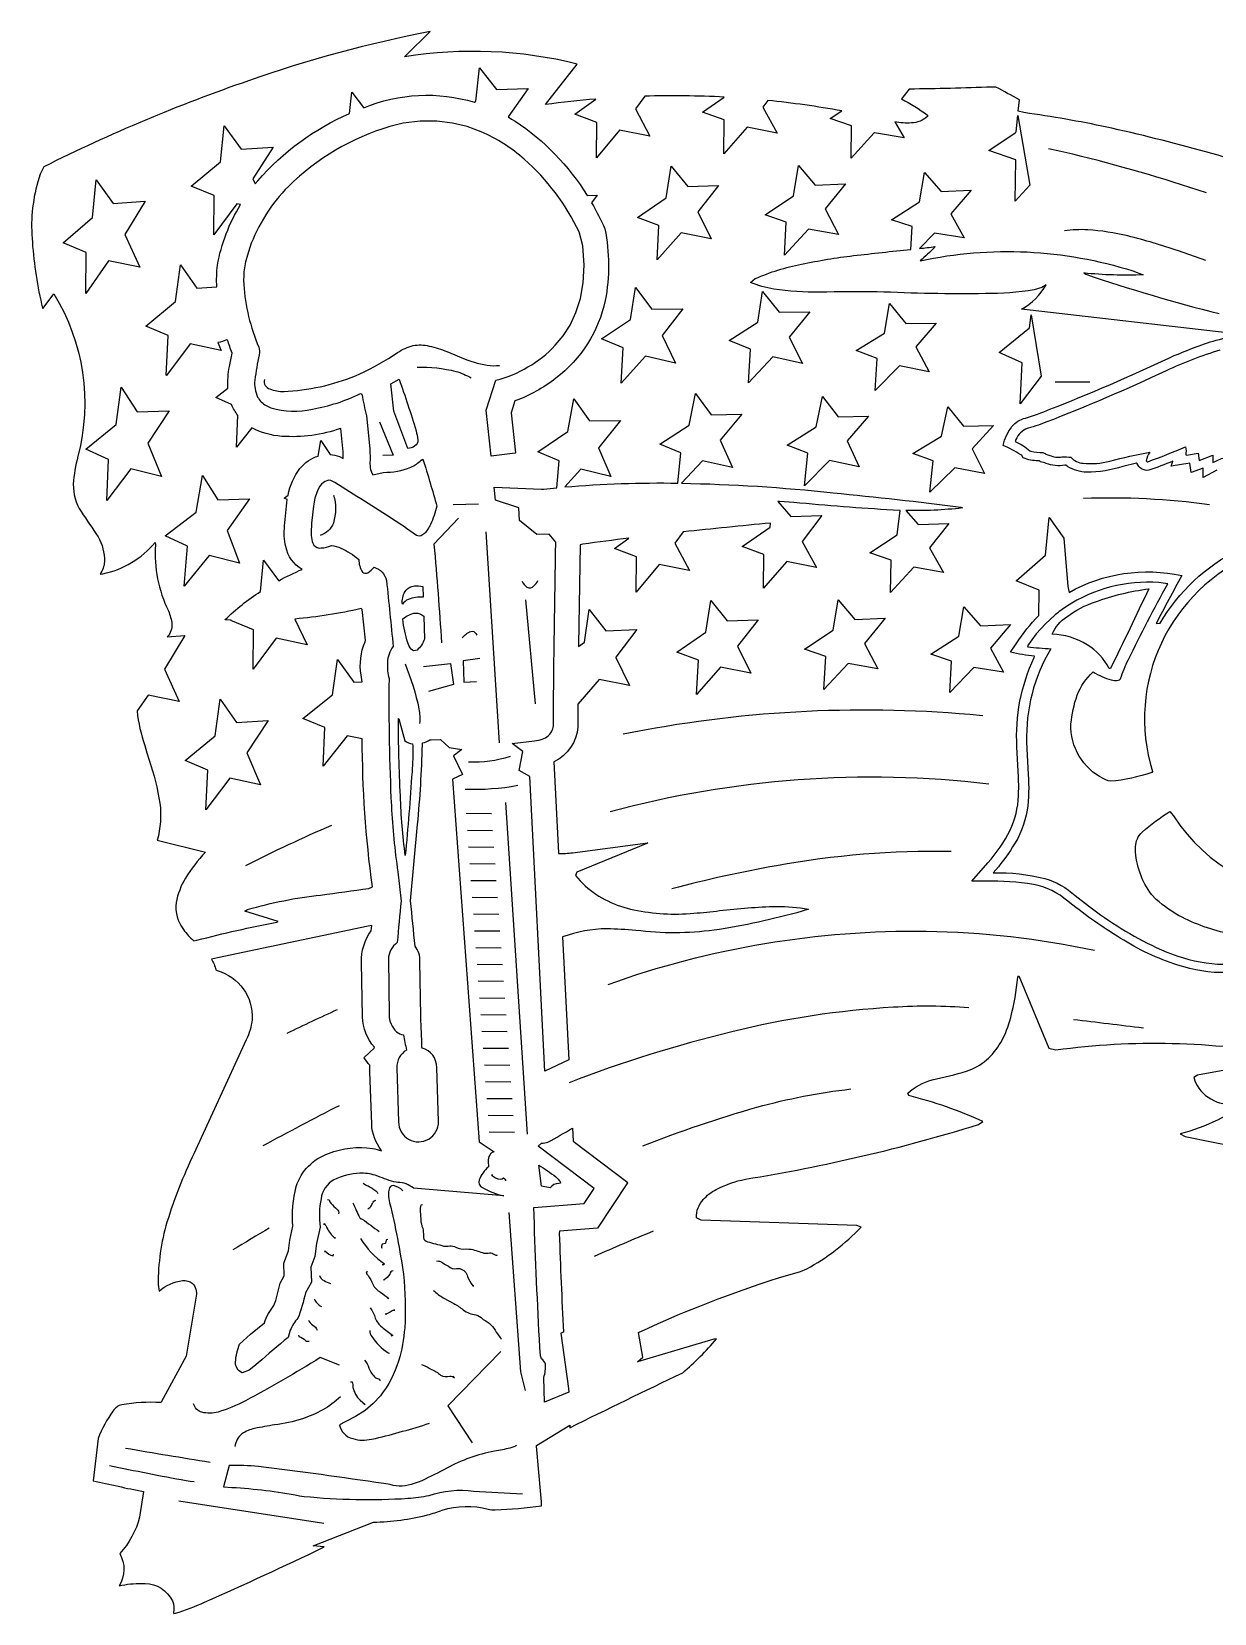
# Model space of a CAD drawing. Extents: x 2 to 38.5, y 1 to 44.3.
# Drawn here: x 2.05 to 17.69, y 23.34 to 44.25 of the extents above; entities that cross this region are included whole.
import ezdxf

# ---------------------------------------------------------------- set-up
doc = ezdxf.new("R2010")
doc.units = 0
doc.linetypes.add('0', pattern=[0])
doc.layers.add('1', color=7, linetype='0')

msp = doc.modelspace()

# ---------------------------------------------------------------- linework, layer by layer
at = {"layer": '1'}
for p, q in [((15.581106, 39.620358), (16.039486, 39.620358)), ((7.623903, 37.99847), (7.957087, 38.009548)), ((8.052858, 37.637508), (8.229053, 34.849865)), ((8.712189, 35.366299), (8.583139, 36.737896)), ((7.793173, 33.917767), (8.127647, 33.914181)), ((8.315689, 34.059917), (8.600527, 29.678097)), ((7.809267, 33.696133), (8.14374, 33.692562)), ((7.82536, 33.474483), (8.159819, 33.470913)), ((7.841453, 33.25285), (8.175919, 33.249264)), ((7.857532, 33.031216), (8.192005, 33.027645)), ((7.873618, 32.809566), (8.208092, 32.805996)), ((7.889718, 32.587933), (8.224186, 32.584362)), ((7.905804, 32.366299), (8.240271, 32.362728)), ((7.921897, 32.14465), (8.256365, 32.141079)), ((7.937991, 31.923016), (8.272449, 31.919445)), ((7.954076, 31.701366), (8.288549, 31.697811)), ((7.970163, 31.479733), (8.304636, 31.476162)), ((7.986248, 31.258099), (8.320715, 31.254528)), ((8.002348, 31.036449), (8.336807, 31.032894)), ((8.018435, 30.814816), (8.3529, 30.811245)), ((8.034521, 30.593166), (8.368994, 30.589611)), ((8.050613, 30.371548), (8.38508, 30.367977)), ((8.0667, 30.149914), (8.401165, 30.146328)), ((8.082792, 29.928265), (8.417259, 29.924694)), ((8.098879, 29.706631), (8.433344, 29.703045)), ((3.996614, 24.827206), (5.913473, 24.535519))]:
    msp.add_line(p, q, dxfattribs=at)
for points in [[(18.95756, 42.241421, 0.024671), (16.332863, 42.973534, 0.018613), (15.241391, 43.169895), (15.167493, 43.182819), (15.093927, 43.197521), (15.108543, 43.348583, 0.010254), (14.796015, 43.518139), (14.742311, 43.518414, -0.00823), (13.652262, 43.491695), (13.548773, 43.361324, -0.0448), (13.892776, 43.14587), (13.894129, 43.128902, -0.176547), (13.680955, 43.044651, -0.073366), (13.460287, 43.057629), (13.583832, 42.844982), (13.191618, 42.914425), (13.189701, 42.914104), (12.882895, 42.578564), (12.888748, 43.005245), (12.607088, 43.101482), (12.759287, 43.202465, 0.020567), (11.780728, 43.340603), (11.715059, 43.254192), (11.904289, 42.910748), (11.507433, 42.986629), (11.200752, 42.636822), (11.20686, 43.083065), (10.919964, 43.186855), (11.206983, 43.384838, 0.021167), (10.154147, 43.396923), (10.031939, 43.228878), (10.223129, 42.867413), (9.823246, 42.948254), (9.516939, 42.583614), (9.52317, 43.049175), (9.231661, 43.159542), (9.508424, 43.358578, 0.016048), (8.844276, 43.287029), (9.26129, 43.822247, 0.101846), (6.980399, 43.916637), (6.997127, 43.935452), (7.317688, 44.25082, 0.037506), (4.916738, 43.601627, 0.033101), (2.209427, 42.463634), (2.162313, 42.368465), (2.127966, 42.267452, 0.090003), (2.057421, 41.467339, 0.041197), (2.192277, 40.593334), (2.202453, 40.593899), (2.342853, 40.783566, -0.205246), (2.659725, 38.63744, 0.046065), (2.599315, 38.269749, 0.149272), (2.702591, 37.905483, -0.004066), (2.926359, 37.574131, -0.133227), (3.011425, 37.243507, -0.136587), (2.952191, 37.080288), (2.989802, 37.083202, 0.168771), (3.681053, 37.497845), (3.684614, 37.46542, 0.128276), (3.856139, 36.594116, -0.06128), (3.903831, 36.418846, -0.20163), (3.842355, 36.249477), (4.072344, 36.26614), (3.804076, 35.825191), (4.000823, 35.393795), (3.58932, 35.479397), (3.442293, 35.271221, 0.051851), (3.543181, 34.812466), (3.572961, 34.715496), (3.603173, 34.618664, -0.043692), (3.744024, 34.050755, -0.096634), (3.709211, 33.561504), (4.345562, 33.403561, 0.047992), (4.081059, 33.059513, 0.091573), (3.959468, 32.736912, 0.198003), (4.055987, 32.38031, 0.064914), (4.192029, 32.233822), (4.234589, 32.238979, -0.020633), (5.291427, 32.476727), (5.306218, 32.487286), (4.866412, 32.625805), (4.904169, 32.646008, -0.044513), (5.869695, 32.8363, 0.002242), (6.506378, 32.925762), (6.553446, 32.947418, -0.032865), (6.419759, 34.900356), (6.21988, 34.943066), (5.902811, 34.541988), (5.926997, 35.050381), (5.633264, 35.171688), (5.632864, 35.172649), (6.026227, 35.482418), (6.091932, 35.951458), (6.307403, 35.649837), (6.418915, 35.655926), (6.403775, 35.744152, -0.141605), (6.457465, 36.185436), (6.462583, 36.205685), (6.420391, 36.610058), (6.40523, 36.624096, -0.035077), (5.529989, 36.486309), (5.690348, 36.145947), (5.281518, 36.233059), (4.977682, 35.82098), (4.983813, 36.342281), (4.681551, 36.466442), (4.685945, 36.470058), (4.607847, 36.474529), (4.606557, 36.477749, -0.050456), (5.073496, 36.850124), (5.115016, 37.262432), (5.312521, 36.994762), (5.31541, 36.993008, -0.02043), (5.625356, 37.142559, -0.217191), (5.409232, 37.443974, -0.089945), (5.392927, 37.716198, -0.018725), (5.428464, 38.063839), (5.385239, 38.083767), (5.439748, 38.124172, -0.114339), (5.593908, 38.475845, -0.138586), (5.835118, 38.640911), (5.87151, 38.847652), (5.995008, 38.659756, -0.053417), (6.120411, 38.636578), (6.167425, 38.609249), (6.165238, 38.694836), (6.135949, 39.005276, -0.099181), (5.355698, 38.900585, -0.105795), (4.958125, 39.014141), (4.755927, 38.758953), (4.77552, 39.17503, -0.062433), (4.691267, 39.321224), (4.48333, 39.416332), (4.643401, 39.539379, -0.061063), (4.663906, 39.825832), (4.699517, 40.002132, -0.010564), (4.637276, 40.174145), (4.631229, 40.177227, -0.037919), (4.508498, 40.140133), (4.553051, 40.036129), (4.145307, 40.123333), (4.143496, 40.12228), (3.82943, 39.70686), (3.828782, 39.707409), (3.853338, 40.230831), (3.852613, 40.232449), (3.556024, 40.357098), (3.556214, 40.358227), (3.951258, 40.682537), (3.952526, 40.684551), (4.018267, 41.169872), (4.233403, 40.860271), (4.496626, 40.876873, -0.034353), (4.50352, 41.162426, -0.092389), (4.811192, 41.964367), (4.759422, 41.97543), (4.455217, 41.563519), (4.461163, 42.084591), (4.15937, 42.208889), (4.544526, 42.527615), (4.592654, 43.004498), (4.818592, 42.698605), (5.23979, 42.722332), (4.972455, 42.302837), (5.003213, 42.237621), (5.038091, 42.279709, -0.11215), (6.25159, 43.167553), (6.281386, 43.451748), (6.438062, 43.24612), (6.441118, 43.245098, -0.172705), (7.902592, 43.317928), (7.920716, 43.331524), (7.968963, 43.772671), (8.196033, 43.484844), (8.611982, 43.500469), (8.348856, 43.123013), (8.394949, 43.095768), (8.440473, 43.067581, -0.108531), (9.393814, 42.084866), (9.527308, 42.09045), (9.451307, 41.988903, -0.029724), (9.62812, 41.643642, -0.097064), (9.63265, 40.698616, -0.180036), (8.978479, 39.667751, -0.079041), (8.438807, 39.368771), (8.388969, 39.213024), (8.443811, 38.681347), (8.442509, 38.680508), (8.12299, 38.639233), (8.059671, 39.247768), (8.185217, 39.641323, 0.139562), (8.972311, 40.104443), (9.074907, 40.228893), (9.166857, 40.372478), (9.244402, 40.536434), (9.303782, 40.721981), (9.341236, 40.93034), (9.353006, 41.162762), (9.335329, 41.420437), (9.288715, 41.603283, 0.098302), (8.562618, 42.563965, 0.076604), (7.992291, 42.927959), (7.807142, 42.995266), (7.611147, 43.042599), (7.404393, 43.067394), (7.186965, 43.067074), (6.958947, 43.039074), (6.783679, 42.996914, 0.121209), (5.443815, 42.205349, 0.108714), (4.931654, 41.396053), (4.877048, 41.209515), (4.853699, 41.07478), (4.851727, 41.01926), (4.851463, 40.963703), (4.852907, 40.908169, 0.08516), (5.052818, 40.079082, -0.123428), (5.056126, 39.980038, 0.015053), (4.998345, 39.644291, 0.133077), (5.036745, 39.420677, 0.143426), (5.148053, 39.308651), (5.212183, 39.279079, 0.128627), (5.760665, 39.259102, 0.065013), (6.397701, 39.465359), (6.415052, 39.456692, 0.021797), (6.477252, 39.171078), (6.519542, 38.735973), (6.525192, 38.586727, 0.17368), (6.559199, 38.393246), (6.697754, 38.425137, 0.102671), (7.062708, 38.492229, 0.083674), (7.199008, 38.586224), (7.222778, 38.59837, -0.0057), (7.406995, 37.975857, -0.042411), (7.323197, 37.735332, -0.060015), (7.243499, 37.617321), (7.21842, 37.597454, -0.276816), (7.135454, 37.591534, 0.01488), (6.787829, 37.827824, 0.007914), (6.005919, 38.318798, 0.222753), (5.905457, 38.288734, 0.148887), (5.828919, 38.182766, 0.076738), (5.775608, 37.97961), (5.753906, 37.787075, 0.046524), (5.747289, 37.562267, 0.105224), (5.779914, 37.463947, 0.273519), (5.877589, 37.425438, 0.094147), (6.011948, 37.457302, -0.108102), (6.13801, 37.422565, -0.063443), (6.374313, 37.274792, 0.14071), (6.422114, 37.106598, 0.347154), (6.492671, 37.09866, 0.056763), (6.575464, 37.169613, -0.281232), (6.740705, 36.99464, 0.001478), (6.829548, 36.122734, 0.165802), (6.752975, 35.909843, 0.085989), (6.774148, 35.69833, 0.014485), (6.804263, 34.015488, 0.02003), (6.889266, 33.144287), (6.911306, 32.95034), (6.932376, 32.756283, 0.00322), (6.883541, 32.210457, 0.245608), (6.766344, 31.988277), (6.776653, 31.254986, 0.217869), (6.872794, 31.028416, 0.123946), (6.964539, 30.987972, 0.013377), (7.004919, 30.788219, 0.26939), (6.876002, 30.553661), (6.899786, 29.839077, 1.008556), (7.427685, 29.842983), (7.403886, 30.559093, 0.336268), (7.211852, 30.814373), (7.207637, 30.827969, 0.012679), (7.19243, 31.221544), (7.193076, 31.235317), (7.182885, 31.963726, 0.174755), (7.11882, 32.161114, -0.001247), (7.058394, 32.761257), (7.150626, 33.770931, 0.018866), (7.214664, 34.823421), (7.21762, 34.847149, 0.05196), (7.312772, 34.886822), (7.329528, 34.888683), (7.453767, 34.892818), (7.568682, 34.785717), (7.736032, 34.763317), (7.62839, 34.676495), (7.74717, 34.429958), (7.61093, 34.370144), (7.965163, 29.573299), (8.163044, 29.441662, 0.248486), (8.105394, 29.398985, 0.158302), (8.08489, 29.313808), (8.086899, 29.244305, 0.11431), (7.96647, 29.073162, 0.394682), (8.008833, 28.971035, 0.086099), (8.293165, 28.862103), (7.095689, 28.96104, 0.189044), (6.890411, 29.037762), (6.868431, 29.039593, -0.042674), (6.626203, 29.121113), (6.588773, 29.132965, 0.091861), (6.387043, 29.159, 0.104042), (6.043768, 29.073437, 0.231448), (5.874503, 28.823488, 0.079747), (5.861989, 28.448116), (5.815553, 28.230465), (5.791984, 28.057125), (5.741292, 27.916317), (5.747383, 27.720959), (5.669356, 27.580517, -0.037366), (5.56877, 27.242535, 0.086262), (5.467987, 27.086498), (5.438592, 26.989132, 0.012099), (5.044493, 26.651848), (4.985678, 26.602795), (4.925831, 26.555004), (4.830236, 26.522274, -0.309985), (4.744301, 26.663296, -0.083665), (4.798337, 26.901821), (4.942673, 27.030453), (5.125698, 27.183666, -0.083454), (5.251897, 27.412624), (5.276771, 27.479443), (5.333564, 27.705227), (5.388247, 27.803722), (5.382773, 27.969326), (5.442487, 28.134441), (5.461667, 28.274456), (5.500556, 28.458172, -0.08059), (5.547484, 28.985098, -0.237966), (5.975324, 29.421539, -0.128452), (6.555171, 29.487747, -0.037216), (6.674121, 29.457119), (6.671437, 29.465816, -0.15509), (6.544544, 29.808224), (6.521422, 30.499889, -0.028556), (6.520707, 30.589275, -0.057528), (6.445702, 30.685925), (6.447742, 30.692745), (6.575428, 30.81274), (6.580594, 30.824291, -0.173319), (6.421054, 31.226498), (6.410221, 31.946758, -0.173078), (6.53921, 32.366222), (6.545068, 32.432796), (6.498939, 32.425777), (4.504362, 32.00906), (4.425075, 31.989315, -0.099545), (4.48167, 31.848827), (4.50011, 31.838406, -0.354838), (4.96404, 31.190426, -0.078521), (4.886841, 30.925426), (4.191876, 29.416561, 0.034685), (3.837622, 28.514311, 0.073448), (3.721579, 27.687801), (3.732622, 27.601742, -0.143282), (4.044774, 27.741512, -0.165589), (4.172375, 27.707088, -0.25714), (4.223778, 27.536312), (4.093583, 26.741268), (3.761907, 26.133205), (3.75324, 26.128841, 0.053798), (3.240272, 26.099194, 0.196478), (3.12378, 26.016582, 0.056036), (2.925725, 25.653683), (2.86094, 25.095682, 0.00794), (3.525619, 24.951702), (3.474921, 24.614635, -0.126538), (3.212883, 24.131496, -0.277671), (3.20484, 23.705074, -0.056197), (3.506307, 23.738468), (3.547166, 23.736134, -0.286463), (3.909858, 23.505274, -0.148982), (3.923435, 23.350033), (3.928563, 23.341625), (3.951744, 23.343349, 0.033185), (4.335448, 23.48959, 0.008199), (5.9076, 24.215403), (5.914059, 24.22308), (5.770023, 24.234676), (6.566897, 24.548153, 0.058936), (7.284489, 24.643871, 0.020423), (7.475912, 24.704693, -0.14929), (8.084957, 24.716951, 0.050399), (8.177225, 24.710552, 0.030991), (8.791697, 24.765041, 0.010173), (8.721807, 25.551647), (8.723406, 25.562725), (9.16358, 25.829967), (9.164972, 25.795574, -0.004645), (10.656494, 26.521067, 0.03867), (11.104027, 26.969326), (11.069889, 26.965923), (10.060993, 26.664822), (10.12896, 26.73048), (10.071122, 27.053066, -0.039012), (12.213215, 27.862957), (12.297123, 27.89465, 0.078858), (13.015524, 28.449017), (12.95924, 28.469463), (10.900051, 28.538448), (10.839113, 28.572201, -0.200223), (10.92901, 28.810545, -0.102992), (11.099533, 28.942715, -0.075308), (11.486082, 29.08102, 0.034997), (14.566445, 29.803234), (14.625727, 29.844433, 0.042831), (13.645985, 30.187328), (13.632074, 30.216625, -0.129186), (13.953938, 30.392727, 0.010959), (14.41077, 30.507931, 0.185733), (14.862041, 30.889326, 0.074259), (14.993742, 31.219238, 0.044954), (15.085972, 31.750256), (15.101358, 31.771206), (15.498928, 30.814541), (15.59211, 30.790462, -0.08002), (18.663498, 30.717693)], [(17.581306, 42.120602, 0.019948), (15.816327, 42.630009), (15.655966, 42.666595), (15.495113, 42.700954)], [(17.971439, 40.25526), (15.138651, 40.581768, 0.135808), (15.462681, 40.903866), (15.403717, 40.867611), (15.304068, 40.839001, -0.041645), (14.658461, 40.786983, -0.014493), (13.226805, 40.812496, 0.008248), (12.470199, 40.805088, -0.034782), (11.860036, 40.847637, -0.051844), (11.551737, 40.934887), (11.616508, 40.986187, -0.057041), (12.227683, 41.17527, -0.024743), (12.915771, 41.289501, -0.004274), (13.672723, 41.371807), (13.690538, 41.673214), (13.417097, 41.763241), (13.417381, 41.764339), (13.786861, 42.001949), (13.853418, 42.387814), (14.074011, 42.138561), (14.468567, 42.157162), (14.469124, 42.156231), (14.203373, 41.842495), (14.377989, 41.523998), (13.984434, 41.588711), (13.788198, 41.38493, 0.007765), (13.99258, 41.408672), (13.98737, 41.399258, -0.022904), (13.797796, 41.221584, -0.130696), (16.608727, 41.087048), (16.745502, 41.036068, -0.036017), (15.959192, 41.060299), (15.987446, 41.04353, 0.021582), (17.750319, 40.524837)], [(17.574276, 41.225689), (17.211388, 41.351498, 0.021427), (16.541777, 41.549805, 0.041888), (16.011497, 41.631859, 0.043055), (15.703466, 41.617504)], [(17.717485, 38.455181), (17.536743, 38.358135), (17.536457, 38.482403), (17.379757, 38.422115), (17.361399, 38.547924), (17.11586, 38.507061), (17.138145, 38.573864, -0.022753), (16.819448, 38.453014, -0.354834), (16.662964, 38.544994), (16.659121, 38.5453), (16.477055, 38.503567, -0.076936), (15.998603, 38.426369, -0.126868), (15.74695, 38.500683), (15.724424, 38.517696), (15.70892, 38.517773, -0.119934), (15.461816, 38.542, 0.065466), (15.387392, 38.56538), (15.374859, 38.577435), (15.357445, 38.579281, -0.119959), (15.160275, 38.618191), (15.140768, 38.64674), (15.126934, 38.657848, 0.026161), (14.8948, 38.781811, -0.10588), (15.009594, 39.030277, -0.157683), (15.18752, 39.142448, 0.02575), (15.50948, 39.258137, 0.017995), (17.08511, 39.936108, -0.027242), (17.669312, 40.16061, -0.049383), (18.016218, 40.225048, -0.033395)], [(5.12788, 39.651409, 0.433985), (5.197427, 39.527679, 0.113933), (5.386807, 39.495556), (5.439695, 39.496105, 0.085399), (6.387921, 39.726391, 0.035785), (6.886377, 40.00906, -0.085158), (7.094994, 40.100433, -0.112671), (7.305569, 40.093922, -0.054696), (7.538981, 40.021099), (7.780257, 39.923), (7.816195, 39.909012, 0.086653), (8.156466, 39.834953), (8.195524, 39.835587), (8.234499, 39.838223)], [(17.760803, 40.039761, 0.036728), (17.050905, 39.767773, -0.016794), (15.459832, 39.086201, -0.01775), (15.189486, 38.997616, 0.191345), (15.054, 38.832806, -0.08567), (15.246475, 38.709927), (15.258089, 38.703655, 0.033583), (15.417695, 38.686184, -0.111693), (15.45635, 38.666073), (15.510111, 38.648373, 0.134606), (15.670854, 38.627998, -0.066578), (15.790546, 38.623699, 0.197241), (15.952795, 38.545269, 0.08777), (16.303886, 38.57246, -0.021219), (16.83374, 38.693188, 0.112687), (16.785231, 38.578724, 0.44624), (16.807259, 38.564968, 0.01317), (17.306587, 38.762539, -0.102775), (17.307497, 38.654476), (17.317606, 38.653316), (17.473415, 38.679287), (17.487396, 38.581936), (17.668102, 38.651272), (17.668102, 38.554287, -0.051774), (17.822016, 38.619591)], [(7.146425, 39.817104, -0.064925), (7.658659, 39.759533, -0.059924), (7.85998, 39.674084)], [(6.040277, 38.125347, -0.139908), (6.039006, 37.754471, -0.23158), (5.863493, 37.591396)], [(7.690269, 37.818981), (7.368214, 37.474743, -0.006032), (7.467172, 36.171749)], [(17.84754, 31.81126, -0.086125), (17.202948, 31.911896, -0.06627), (16.44314, 32.2677, -0.030414), (15.776476, 32.733898), (15.747339, 32.754314, 0.141468), (15.293182, 32.976398, 0.049816), (14.668837, 33.018764), (14.574656, 33.018932), (14.480474, 33.018871), (14.692444, 33.262295, 0.062279), (14.987194, 33.695286, 0.101581), (15.095792, 34.147999, 0.032047), (15.096039, 34.396572), (15.076508, 34.795086, -0.127239), (15.30562, 35.975842), (15.310333, 35.995083, -0.031984), (14.992834, 36.047695), (15.067846, 36.160183, -0.05003), (15.365128, 36.534191), (15.368755, 36.866619), (15.064047, 36.992519), (15.452274, 37.331066), (15.500517, 37.827282), (15.695164, 37.556133), (15.748947, 36.917507), (15.764826, 36.83868, -0.184077), (17.256451, 37.060207, 0.005366), (16.916525, 36.42503), (16.969816, 36.4324, -0.144426), (18.003349, 37.400814)], [(18.217125, 37.345257, 0.387263), (16.869457, 34.469753), (16.860514, 34.456951, -0.061395), (16.314857, 34.341305), (16.281666, 34.348995), (16.252443, 34.359234), (16.217588, 34.37574, -0.290858), (15.790356, 35.098434, -0.056874), (15.872428, 35.47908, -0.117996), (16.084553, 35.785839, 0.057561), (16.321243, 35.680706, 0.080568), (16.415462, 35.675671), (16.432833, 35.681942), (16.446043, 35.696529, -0.03864), (16.550287, 35.949474, -0.012143), (17.069262, 36.953259), (17.011213, 36.961193), (16.952929, 36.967125, 0.165874), (15.731557, 36.651485, 0.024601), (15.581528, 36.54063), (15.453735, 36.423824), (15.330959, 36.288204), (15.214718, 36.132427), (15.218464, 36.118496, 0.0161), (15.525536, 36.092846, 0.144745), (15.204822, 34.856075), (15.225555, 34.431393, -0.050668), (15.211426, 33.959991, -0.104446), (15.018907, 33.472767, -0.04439), (14.762014, 33.130856, -0.067511), (15.446907, 33.055691, -0.115065), (15.846331, 32.829113), (16.023935, 32.695644, 0.053245), (16.918158, 32.143719), (17.059042, 32.083431), (17.203823, 32.030392, 0.079277), (17.806412, 31.922741)], [(8.533163, 36.986385, 0.124972), (8.596079, 36.906635, 0.353403), (8.690504, 36.925117, 0.084313), (8.741402, 36.993313)], [(7.742948, 36.236538, -0.134983), (7.855295, 36.323063, -0.311141), (7.922431, 36.295574), (7.936363, 36.270763)], [(6.985217, 35.892513, -0.048348), (7.169924, 35.297474, -0.057297), (7.17815, 35.106747)], [(14.627241, 35.205822), (14.454241, 35.222569, 0.071371), (9.870229, 34.963238)], [(17.945974, 32.311062, -0.068896), (17.259914, 32.542782, -0.060041), (16.917498, 32.779842), (16.855461, 32.843822, -0.151564), (16.642447, 33.443645), (16.644505, 33.475094, -0.203297), (16.732338, 33.669582, -0.041989), (17.096668, 33.940823), (17.144922, 33.88316, 0.253188), (19.113167, 32.811016)], [(14.205969, 33.411404, 0.050359), (11.895792, 33.223583, 0.022056), (10.51354, 32.919003)], [(9.670474, 31.656384, -0.089274), (13.875522, 32.360302, -0.048764), (16.10042, 32.106792)], [(14.441801, 31.344997, 0.038182), (13.443853, 31.353254, 0.047472), (11.308621, 31.028835, 0.032706), (9.154134, 30.356472)], [(18.747938, 30.689739), (17.462923, 30.45451), (17.416357, 30.424358), (17.433456, 30.369839), (17.457853, 30.318966, 0.33473), (18.052271, 30.089809)], [(10.127987, 29.521069, -0.023086), (11.638618, 30.033295, -0.037566), (12.878496, 30.273907)], [(18.166883, 30.147213, -0.114117), (17.234648, 29.682064), (17.300394, 29.646969), (17.650175, 29.573528, 0.033351), (20.513977, 29.229881, 0.013919)], [(8.14612, 29.134899), (8.129328, 29.135876, 0.182752), (8.245987, 29.081707), (8.269073, 29.086117), (8.286802, 29.099972, -0.199472), (8.315473, 29.057156)], [(6.957888, 28.928585, 0.132504), (6.833928, 28.997488, 0.388052), (6.774601, 28.947386, 0.124281), (6.771053, 28.820965), (6.78137, 28.768291, -0.026895), (6.962907, 27.824677, -0.043997), (6.981017, 27.117306, -0.052862), (6.899755, 26.677313, -0.091943), (6.659019, 26.217403), (6.565004, 26.115551), (6.456422, 26.023525), (6.33242, 25.942364), (6.192142, 25.873135), (6.117534, 25.834454, 0.29429), (6.293138, 25.651808, 0.133092), (6.543401, 25.644253), (6.592977, 25.653988, 0.018413), (7.310331, 25.855282)], [(6.432061, 29.03059, 0.101679), (6.497678, 28.991648, -0.031773), (6.598853, 28.92915), (6.61603, 28.910381), (6.625659, 28.889736)], [(5.961211, 28.812008), (5.983774, 28.807384), (5.99077, 28.78352, 0.090143), (6.066222, 28.70425), (6.085375, 28.685513, -0.290617), (6.106495, 28.622295)], [(6.296205, 28.76759, 0.006694), (6.386372, 28.570971, 0.196873), (6.420662, 28.553112, -0.006763), (6.642294, 28.389996)], [(6.493315, 28.690762, 0.241758), (6.539873, 28.732573, -0.008554), (6.574311, 28.789852), (6.585915, 28.799435), (6.600669, 28.805508)], [(7.214215, 28.742565), (7.192814, 28.737392, 0.082769), (7.185226, 28.661846), (7.192979, 28.549328, 0.071798), (7.219239, 28.431519), (7.223644, 28.408283, -0.019668), (7.229369, 28.309162, 0.298433), (7.281563, 28.253201, -0.005052), (7.497622, 28.196865, 0.096342), (7.575946, 28.200117, -0.13868), (7.656232, 28.181644, 0.124499), (7.795278, 28.158577), (7.828615, 28.157595), (7.861951, 28.156565, -0.022288), (8.028714, 28.102732, 0.109067), (8.101545, 28.108896, -0.222193), (8.166302, 28.084093, 0.204783), (8.209007, 28.080853)], [(5.916778, 28.477016), (5.914689, 28.49371, -0.139292), (5.952435, 28.43733, 0.110032), (6.063134, 28.29826), (6.061139, 28.315075)], [(6.395204, 28.298412, 0.098649), (6.713822, 27.960644, -0.176441), (6.68485, 27.946743)], [(6.757041, 28.28265), (6.738264, 28.277569), (6.734266, 28.274212), (6.726624, 28.23608), (6.720955, 28.229931), (6.682902, 28.220287, 0.235704), (6.677458, 28.168835)], [(5.928794, 28.116116), (5.92692, 28.131863, 0.153568), (6.035647, 28.068829), (6.040766, 28.092052)], [(6.493288, 27.856976), (6.469717, 27.850079, 0.153045), (6.49736, 27.80582, -0.078566), (6.558115, 27.69169, 0.144558), (6.663102, 27.586033, -0.008333), (6.77158, 27.503521), (6.755155, 27.504375)], [(6.826432, 27.868069, 0.32164), (6.784395, 27.827749, -0.176987), (6.700753, 27.751278), (6.719078, 27.753323)], [(7.40575, 27.998516, -0.189779), (7.453287, 27.990881, -0.067833), (7.517087, 27.953182), (7.558465, 27.92979, 0.237406), (7.666949, 27.900255), (7.688586, 27.900351), (7.710221, 27.89999, -0.252807), (7.813492, 27.795788, 0.094017), (7.880827, 27.672924), (7.89074, 27.665554), (7.888795, 27.681087)], [(5.855674, 27.807949, 0.222832), (5.915625, 27.740471, 0.043591), (5.998178, 27.701519)], [(7.363161, 27.607998, 0.058955), (7.490959, 27.514004), (7.628719, 27.439419, -0.060168), (7.75462, 27.353245, 0.111295), (7.922549, 27.286785, -0.165264), (8.007746, 27.234097), (8.019152, 27.225628, -0.171254), (8.190733, 27.059341, 0.062515), (8.262623, 26.968853), (8.245974, 26.970364)], [(5.708505, 27.219402, 0.191107), (5.767004, 27.153133, -0.143234), (5.824173, 27.084301)], [(6.522593, 27.380703, -0.09125), (6.592237, 27.244272, 0.129399), (6.68126, 27.126574, 0.038654), (6.820406, 27.019573), (6.82394, 27.013165), (6.799555, 27.005581)], [(6.843989, 27.340588), (6.845495, 27.35574, 0.000099), (6.732318, 27.293938), (6.733861, 27.309124)], [(5.576167, 27.020443), (5.581883, 26.999722, -0.127521), (5.669364, 26.947144, 0.218618), (5.717748, 26.941769)], [(6.519166, 27.079632, 0.18112), (6.547414, 27.000563, 0.117728), (6.763305, 26.787487), (6.779191, 26.782558)], [(6.117515, 26.621563), (5.864809, 26.723951, -0.017081), (4.87434, 26.151205, -0.044004), (4.513606, 26.001944, -0.113806), (4.299615, 25.99943, -0.249697), (4.188933, 26.112667)], [(6.448814, 26.688183, -0.141447), (6.506075, 26.58427, 0.109929), (6.594782, 26.456509, 0.136695), (6.646269, 26.43922), (6.652386, 26.417034)], [(7.201167, 26.629848), (7.217744, 26.627331, -0.056496), (7.333135, 26.56744, -0.09104), (7.455972, 26.490673, 0.194811), (7.577425, 26.476677, -0.19953), (7.639771, 26.454464), (7.62315, 26.477139)], [(6.263715, 26.404095), (6.285446, 26.400341, -0.068565), (6.296207, 26.328594, 0.148661), (6.390118, 26.160259), (6.456292, 26.10342), (6.440458, 26.104229)], [(6.131377, 26.205135, -0.11634), (5.627624, 25.914885, -0.049963), (5.259887, 25.832714, 0.010399), (4.997027, 25.78599, 0.100654), (4.828501, 25.71319, 0.198896), (4.735828, 25.547222)], [(8.459684, 25.560024), (8.4464, 25.552181, -0.05801), (8.246769, 25.500942), (8.166128, 25.483593, 0.079906), (7.538354, 25.26042, -0.009553), (7.20829, 25.095545), (7.157058, 25.075178), (7.105105, 25.056728, -0.157012), (6.788236, 25.04295), (6.70428, 25.057278, 0.005163), (5.046272, 25.284451, 0.028435), (4.660936, 25.294582), (4.587008, 25.014156), (4.6952, 25.007099, -0.032532), (5.590327, 24.896847), (5.650893, 24.887905, 0.039806), (7.022589, 24.862572, 0.025408), (7.303196, 24.900448, -0.114199), (7.892409, 24.958172), (8.536467, 24.923321)], [(3.076551, 25.297436, 0.006287), (4.089951, 25.097702), (4.142569, 25.090399), (4.195369, 25.084545)]]:
    msp.add_lwpolyline(points, format="xyb", dxfattribs=at)
for points in [[(15.054129, 42.913677), (15.067591, 42.925396), (15.08856, 43.142101), (15.247074, 42.222759), (15.054081, 42.011272), (15.062105, 42.557827), (14.7026, 42.680431)], [(10.440359, 42.05592), (10.506149, 42.47459), (10.724186, 42.20219), (11.13081, 42.218716), (10.857609, 41.868343), (11.034815, 41.512707), (10.636324, 41.589901), (10.318058, 41.232418), (10.342907, 41.686153), (10.058672, 41.791927)], [(12.123289, 42.08131), (12.189255, 42.483227), (12.40835, 42.222103), (12.810137, 42.239132), (12.539928, 41.906841), (12.715946, 41.569897), (12.320024, 41.64146), (12.001469, 41.29771), (12.026331, 41.732143), (11.746675, 41.830624)], [(2.464454, 41.45689), (2.853025, 41.795315), (2.901066, 42.291821), (3.126509, 41.977749), (3.550066, 42.008389), (3.28139, 41.567074), (3.478568, 41.135601), (3.066431, 41.221737), (2.763506, 40.791317), (2.769712, 41.330791)], [(9.966476, 40.445812), (10.03171, 40.867718), (10.24852, 40.583645), (10.659977, 40.585766), (10.384098, 40.234768), (10.560694, 39.86697), (10.163925, 39.959942), (9.844114, 39.605267), (9.86899, 40.069683), (9.58243, 40.188946)], [(11.648455, 40.409573), (11.713892, 40.8148), (11.931686, 40.541973), (12.338552, 40.544781), (12.065481, 40.211727), (12.240938, 39.862545), (11.846712, 39.949825), (11.526554, 39.608929), (11.551451, 40.054043), (11.269251, 40.165798)], [(12.949963, 40.034466), (13.32383, 40.266338), (13.389477, 40.655239), (13.60845, 40.394222), (14.010088, 40.398907), (13.740185, 40.083126), (13.91448, 39.752865), (13.522743, 39.833324), (13.202425, 39.505337), (13.227327, 39.931011)], [(14.842894, 40.010616), (15.242369, 40.333477), (15.265053, 40.505932), (15.394474, 39.695812), (15.11865, 39.331203), (15.143322, 39.871563)], [(3.868616, 39.2402), (3.584863, 38.80891), (3.766301, 38.369244), (3.358728, 38.472103), (3.041853, 38.053219), (3.066539, 38.593578), (2.766104, 38.732632), (3.165565, 39.055477), (3.230527, 39.549358), (3.444435, 39.226528)], [(12.992186, 38.49815), (12.599234, 38.580685), (12.268356, 38.245647), (12.311522, 38.679073), (12.03672, 38.78561), (12.42329, 39.026714), (12.506508, 39.427914), (12.713974, 39.160534), (13.114168, 39.167171), (12.830822, 38.842022)], [(14.646164, 38.410793), (14.255239, 38.485638), (13.924538, 38.162716), (13.96771, 38.576885), (13.697832, 38.674541), (14.078733, 38.904766), (14.162264, 39.290295), (14.370914, 39.035091), (14.765257, 39.044491), (14.485682, 38.735882)], [(4.223304, 37.897579), (4.30556, 38.382336), (4.508698, 38.063549), (4.928648, 38.07394), (4.632667, 37.656872), (4.798602, 37.223995), (4.394725, 37.327862), (4.065671, 36.921368), (4.108735, 37.448345), (3.815589, 37.586269)], [(11.557289, 35.770504), (11.158804, 35.847668), (10.840532, 35.4902), (10.865389, 35.94392), (10.581127, 36.049725), (10.962814, 36.313732), (11.02861, 36.732388), (11.246655, 36.459942), (11.653263, 36.476467), (11.380077, 36.126156)], [(13.238415, 35.827648), (12.842493, 35.899242), (12.523924, 35.555477), (12.548792, 35.989864), (12.269129, 36.08839), (12.645729, 36.339092), (12.711716, 36.741009), (12.930803, 36.479885), (13.332605, 36.496929), (13.062395, 36.164623)], [(13.938602, 36.021328), (14.309656, 36.259914), (14.375879, 36.645611), (14.596155, 36.396313), (14.992422, 36.415005), (14.725563, 36.099972), (14.900429, 35.78178), (14.507044, 35.846661), (14.188353, 35.515697), (14.213186, 35.930935)], [(4.755362, 35.118023), (5.175154, 35.144512), (4.893796, 34.718197), (5.075606, 34.293713), (4.666929, 34.381313), (4.35118, 33.963711), (4.375879, 34.489849), (4.077702, 34.615215), (4.474817, 34.941235), (4.54026, 35.428341)]]:
    msp.add_lwpolyline(points, close=True, dxfattribs=at)
for points in [[(7.112662, 38.770779, -0.124785), (7.020312, 38.741665), (6.838007, 39.233379), (6.797348, 39.595608), (6.906662, 39.654629, -0.013969), (7.130741, 38.9748, -0.027946), (7.155924, 38.853832, -0.257308)], [(8.789048, 38.200851), (8.817468, 38.202282), (8.990982, 38.221493), (9.023399, 38.575207), (8.740509, 38.696743), (9.136526, 38.963497), (9.21916, 39.396099), (9.424467, 39.106579), (9.8339, 39.111019), (9.545773, 38.752224), (9.545191, 38.750393), (9.707815, 38.370785), (9.310841, 38.465206), (9.096812, 38.231289, -0.024522), (10.59356, 38.282787), (10.631422, 38.680904), (10.352255, 38.795467), (10.743641, 39.048458), (10.827353, 39.465527), (11.033422, 39.187099), (11.438656, 39.192074), (11.152245, 38.849728), (11.313854, 38.487835), (11.313364, 38.487103), (10.919027, 38.575863), (10.639233, 38.28146, -0.021483), (12.64665, 38.155647, -0.006589), (14.335003, 37.965294), (14.35635, 37.954357, -0.034503), (13.605097, 37.920147), (13.771961, 37.735256), (14.174974, 37.749813), (13.918438, 37.426525), (14.10626, 37.102795), (14.105671, 37.10223), (13.712484, 37.172161), (13.405352, 36.835659), (13.411615, 37.2626), (13.130033, 37.358898), (13.493397, 37.600903), (13.532936, 37.919247), (13.532307, 37.922314), (13.438585, 37.925488, -0.009395), (12.124209, 38.026531), (11.936501, 38.040646), (11.9154, 38.040936), (12.088243, 37.839596), (12.496563, 37.852718), (12.237192, 37.511517), (12.426964, 37.168621), (12.030996, 37.244503), (12.029274, 37.243694), (11.723215, 36.894634), (11.729475, 37.340801), (11.44244, 37.4445), (11.811541, 37.699352), (11.818056, 37.754261, 0.002936), (10.664257, 37.637714), (10.554399, 37.486797), (10.745268, 37.125942), (10.744474, 37.125439), (10.345476, 37.205715), (10.039406, 36.841381), (10.04565, 37.306774), (9.754667, 37.417065), (9.944807, 37.55444, 0.005302), (9.337564, 37.474651), (9.302612, 37.46574), (9.280922, 36.139095), (9.281195, 36.124615), (9.356215, 36.17857), (9.422256, 36.6134), (9.639174, 36.331066), (10.049669, 36.348217), (9.774643, 35.980648), (9.77474, 35.978771), (9.952023, 35.60696), (9.551491, 35.688335), (9.271423, 35.361111, 0.00358), (9.270679, 35.062222, -0.276347), (8.952102, 34.5993), (9.013237, 33.395061), (9.015152, 33.385296, 0.03496), (9.199774, 33.396175), (10.19486, 33.529034), (10.182199, 33.517818), (9.258389, 33.139492), (9.240465, 33.097271), (9.30024, 33.025082), (9.365501, 32.959301, 0.132443), (10.010174, 32.643272, 0.077242), (10.803299, 32.596981, 0.014702), (11.145236, 32.631477, -0.022598), (11.895487, 32.687706, -0.042722), (12.319172, 32.650845), (12.237261, 32.623226, -0.03079), (11.071727, 32.37236, -0.063888), (10.037268, 32.369625, 0.017773), (9.652572, 32.391182, 0.08404), (9.069611, 32.284435), (9.152231, 30.656841), (8.835863, 30.510525), (8.637548, 34.404263), (8.496164, 34.482876), (8.543362, 34.734509), (8.401058, 34.840832), (8.697777, 34.877972), (8.723429, 34.880344, 0.183495), (8.90022, 34.96315, 0.203211), (8.94763, 35.114849), (8.947136, 35.185795, -0.002953), (8.979357, 37.500309), (8.892481, 37.60873), (8.72641, 37.603329), (8.497225, 37.790295), (8.49168, 37.956829), (8.182976, 38.057598), (8.165064, 38.227459)], [(6.949885, 36.682613), (6.949404, 36.702557, -0.179257), (6.999518, 36.867199, -0.21571), (7.108622, 36.922939, -0.112), (7.220124, 36.913937), (7.224749, 36.775127, 0.119846), (7.027872, 36.746067, 0.109841)], [(16.006456, 36.144588, 0.127195), (15.540512, 36.287457, -0.131629), (15.73525, 36.516781, -0.080104), (16.113302, 36.713272, -0.056031), (16.819298, 36.885357, -0.002487), (16.313675, 35.831417), (16.295856, 35.83308, 0.133493)], [(7.243188, 36.221111, -0.13351), (7.144243, 36.076061, -0.389701), (7.067889, 36.088829, -0.119821), (7.022876, 36.170773, -0.051198), (6.956522, 36.486813, -0.154299), (7.122604, 36.565289, -0.201006), (7.23306, 36.525265)], [(7.077638, 34.466228, -0.007128), (6.988562, 33.360058, -0.024152), (6.923828, 34.14854, -0.012242), (6.898643, 35.172909), (6.904088, 35.168179), (6.982221, 34.877117, 0.141813), (7.085301, 34.835033), (7.089948, 34.810085, -0.015315)], [(9.149261, 26.26762), (8.829672, 26.134411), (8.818882, 26.461605, 0.120033), (8.84094, 26.636705, 0.203805), (8.789251, 26.707012), (8.778374, 26.744076), (8.769238, 26.855129), (8.761355, 26.966286, -0.005001), (8.6884, 28.708254), (9.353931, 28.75845), (9.485956, 28.956921), (8.744884, 29.51614), (8.791979, 29.556454, 0.105058), (8.874331, 29.571728, 0.020008), (9.197884, 29.757549), (9.206783, 29.582241), (9.929649, 29.036312), (9.928627, 29.032864), (9.528704, 28.431591), (9.025751, 28.393841), (9.02443, 28.364986, 0.00421), (9.080274, 27.060596), (9.045971, 27.047024), (9.147392, 26.312954)], [(8.790152, 28.990002), (8.753195, 29.266293, -0.031351), (8.978236, 29.112814, -0.04869), (9.036161, 29.048779), (9.040379, 29.029613), (9.018055, 29.024242, 0.236089), (8.902336, 28.965832)]]:
    msp.add_lwpolyline(points, format="xyb", close=True, dxfattribs=at)
for points in [[(6.647382, 39.090542), (6.828751, 38.651897), (6.68993, 38.647274)], [(7.974293, 35.96629), (7.753115, 35.931133), (7.762358, 35.653515), (7.928931, 35.659069)], [(7.22748, 35.858059), (7.587465, 35.897823), (7.624473, 35.621136), (7.29409, 35.526745)], [(8.357092, 28.641659), (8.51063, 26.534481), (8.574465, 26.286449)], [(8.251522, 26.803783), (7.552804, 26.08569), (7.874826, 25.596142)]]:
    msp.add_lwpolyline(points, dxfattribs=at)
for centre, radius, start, end in [((16.316298, 28.571796), 9.513556, 82.105505, 92.169553), ((7.900914, 36.139706), 1.542095, -92.8126, -71.953501), ((13.157062, 21.064253), 13.330377, 83.339776, 105.037666), ((7.892297, 37.478554), 3.243733, -91.953331, -79.653691), ((13.786436, 15.680483), 19.676969, 113.262983, 116.920977), ((19.013033, 2.860148), 31.257438, 114.425913, 115.769494), ((-3.566933, -134.148438), 166.470451, 82.99057, 83.311449), ((29.167505, -14.857375), 50.481847, 117.173312, 118.469114), ((20.769917, 1.790925), 30.863074, 120.316768, 121.35742), ((22.704466, -1.823822), 32.676479, 112.376571, 113.860354), ((5.973151, 27.587782), 0.20993, -155.221547, -116.118174), ((15.953197, 98.517067), 74.080262, -99.841424, -98.965037)]:
    msp.add_arc(centre, radius, start, end, dxfattribs=at)

doc.saveas('drawing.dxf')
